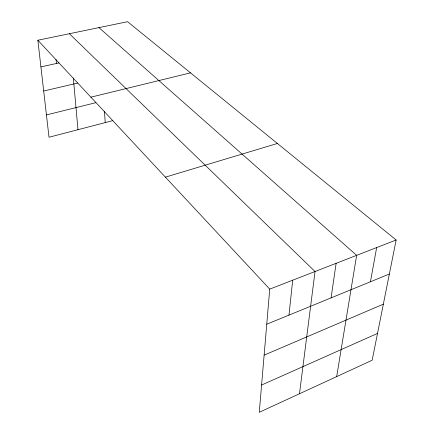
<?xml version="1.0" encoding="UTF-8"?>
<svg xmlns="http://www.w3.org/2000/svg" width="434" height="434" viewBox="0 0 434 434"><rect width="100%" height="100%" fill="white"/><g stroke="black" fill="none" stroke-linecap="round" stroke-linejoin="round"><path stroke-width="0.65" d="M37.85 40.232L269.726 289.125L259.277 412.3L372.166 360.236L396.15 239.997L127.58 21.7L37.85 40.232L49.009 137.231L112.84 120.625M288.979 315.117L292.695 280.201M299.487 393.757L315.03 271.521L69.359 33.722M331.061 297.892L336.117 263.324M336.67 376.603L356.656 255.344L98.941 27.613M370.419 281.78L376.658 247.57M261.588 385.034L377.515 333.421M264.127 355.142L383.352 304.158M266.747 324.22L389.363 274.022M269.726 289.125L396.15 239.997M165.397 177.143L277.397 143.47M46.443 114.923L95.898 102.668M90.89 97.167L190.51 72.852M43.693 91.026L77.762 83.035M40.915 66.901L58.997 62.903M56.04 59.485L56.447 63.462M73.33 77.984L77.974 129.695M104.48 111.332L105.223 122.605"/></g></svg>
